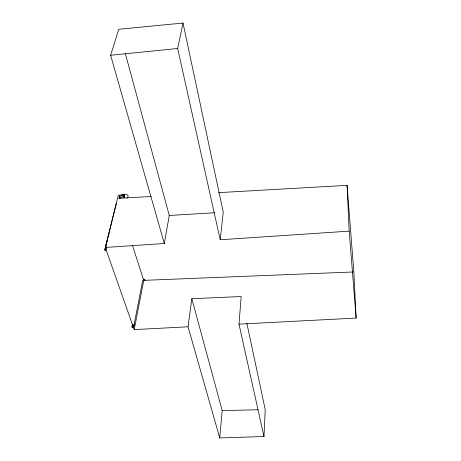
<?xml version="1.0" encoding="UTF-8"?>
<svg xmlns="http://www.w3.org/2000/svg" width="461" height="461" viewBox="0 0 461 461"><rect width="100%" height="100%" fill="white"/><g stroke="black" fill="none" stroke-linecap="round" stroke-linejoin="round"><path stroke-width="0.69" d="M263.98 436.527L238.982 324.146L241.178 296.527L191.834 298.699L188.042 326.797L219.73 437.95L263.98 436.527L265.225 409.61L246.854 323.219M219.73 437.95L222.179 410.578L191.834 298.699M218.618 192.658L347.064 185.351L349.184 231.14L220.214 239.766L223.251 212.227L183.017 23.05L118.765 29.268L110.634 55.262L164.3 243.506L105.298 247.448L134.191 329.592L188.042 326.797M132.578 323.974L132.03 326.763L132.37 327.725L133.511 327.667L134.116 324.135M164.3 243.506L169.262 215.471L125.357 53.585M134.191 329.592L144.011 279.049M133.511 327.667L142.697 280.438M132.37 327.725L132.918 324.942M132.03 326.763L132.468 324.653M220.214 239.766L177.664 48.486L183.017 23.05M105.621 249.614L105.275 251.003L104.872 249.85L116.328 203.434M106.791 246.998L106.111 249.77L104.872 249.85L106.67 242.976M105.298 247.448L118.35 195.159L124.182 194.819L124.539 195.971L124.263 196.962L119.889 197.21L119.566 198.345M107.033 241.599L107.574 239.536M108.473 236.095L109.015 234.032M104.872 249.85L106.186 244.998M124.263 196.962L123.905 195.81L124.182 194.819M123.905 195.81L119.526 196.058L118.875 198.328L151.168 196.49M123.727 196.703C122.326 197.729 125.484 197.36 124.176 196.634M110.634 55.262L177.664 48.486M169.262 215.471L214.728 212.74M238.982 324.146L356.128 318.067L353.846 271.955L347.064 185.351M143.705 280.363L353.132 271.984M222.179 410.578L258.051 409.771M132.491 245.402L143.4 279.401L144.742 279.349L145.054 280.311M119.526 196.058L119.889 197.21M123.554 196.495L123.842 197.417M349.184 231.14L356.128 318.067M120.056 198.668A4.27 2.61 -16.4 0 1 119.843 197.331M123.49 194.45A4.27 2.61 -16.4 0 1 127.576 195.107A4.27 2.61 -16.4 0 1 127.155 198.144M121.491 195.297A4.27 2.61 -16.4 0 1 122.442 194.801M122.557 194.536C123.681 195.798 124.003 193.055 122.557 194.536"/></g></svg>
